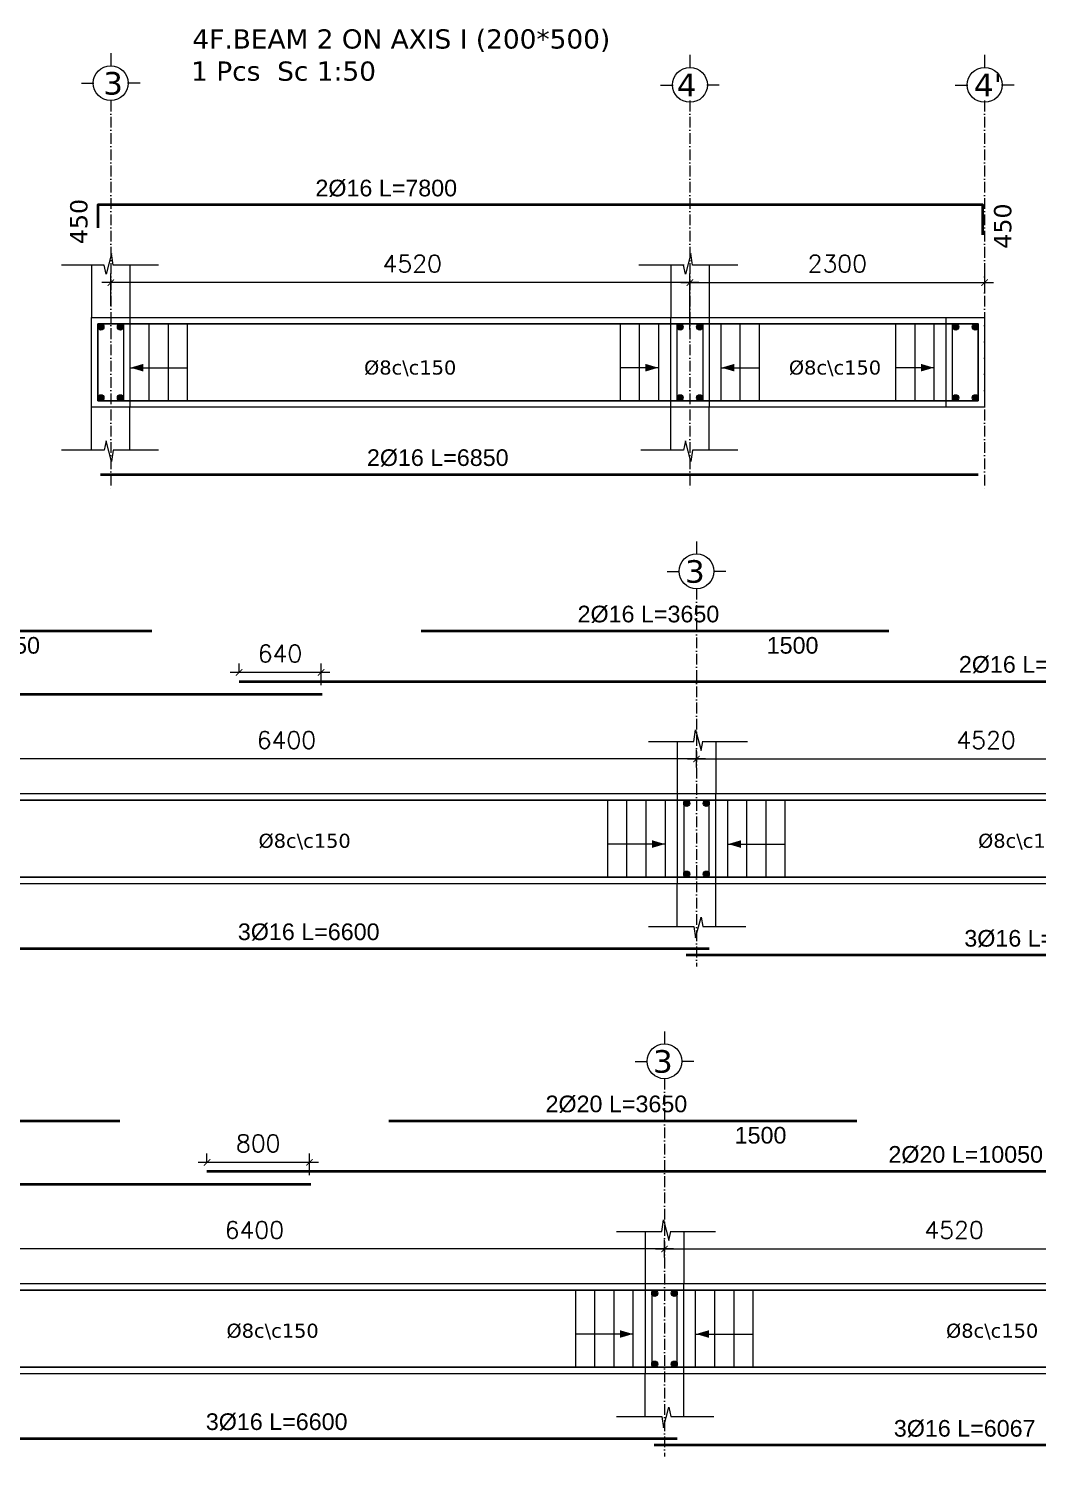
# Model space of a CAD drawing. Header units: inches. Extents: x -17020 to 43805, y -10194 to 123061.
# Drawn here: x 35399 to 36186, y 113878 to 114993 of the extents above; entities that cross this region are included whole.
import ezdxf

# ---------------------------------------------------------------- set-up
doc = ezdxf.new("R2010")
doc.units = ezdxf.units.IN
doc.header["$LTSCALE"] = 0.7
doc.header["$MEASUREMENT"] = 0
doc.linetypes.add('ACAD_ISO10W100', pattern=[18, 12, -3, 0, -3])
doc.layers.get('0').update_dxf_attribs({"lineweight": 13})
doc.layers.get('Defpoints').update_dxf_attribs({"lineweight": 5})
for name, color, linetype, lineweight in [('axis', 254, 'ACAD_ISO10W100', 9), ('BEAM FRAME', 5, 'Continuous', 18), ('COLUMN', 4, 'Continuous', 20), ('elevline', 30, 'Continuous', 20), ('FRAME 070', 5, 'Continuous', 60), ('hatch', 9, 'Continuous', 9), ('renforcment', 141, 'Continuous', 40), ('tex', 3, 'Continuous', 25), ('TEXT', 3, 'Continuous', 25), ('top rein. extension', 50, 'Continuous', 20), ('top renforcment', 7, 'Continuous', 40)]:
    doc.layers.add(name, color=color, linetype=linetype, lineweight=lineweight)
doc.styles.add('100', font='romans.shx', dxfattribs={"height": 13.5})
doc.styles.add('romanc', font='verdana.ttf', dxfattribs={"height": 250})
doc.styles.get("Standard").update_dxf_attribs({"font": 'arial.ttf', "height": 13})
doc.dimstyles.new('100', dxfattribs={"dimtxt": 13.5, "dimasz": 5, "dimexe": 7, "dimexo": 7, "dimgap": 8, "dimtad": 1, "dimdec": 0, "dimlfac": 10, "dimzin": 4, "dimdsep": 46, "dimtxsty": '100', "dimblk": 'ARCHTICK', "dimcen": 0.09, "dimdle": 7, "dimclrd": 1, "dimclre": 8, "dimclrt": 2, "dimadec": 0, "dimazin": 1, "dimtfac": 1, "dimtdec": 0, "dimtix": 1, "dimtofl": 0, "dimtmove": 0, "dimatfit": 3, "dimldrblk": 'ARCHTICK', "dimfxl": 0.18, "dimtolj": 1, "dimtzin": 0, "dimlwd": -1, "dimlwe": -1, "dimarcsym": 0})
doc.dimstyles.get("Standard").update_dxf_attribs({"dimtxt": 13, "dimasz": 5, "dimexe": 0.18, "dimexo": 0.0625, "dimgap": 6, "dimtad": 1, "dimdec": 0, "dimlfac": 10, "dimzin": 0, "dimdsep": 46, "dimtxsty": 'Standard', "dimblk": 'ARCHTICK', "dimcen": 0.09, "dimse1": 1, "dimse2": 1, "dimclrd": 1, "dimclre": 7, "dimclrt": 3, "dimadec": 0, "dimazin": 0, "dimtfac": 1, "dimtdec": 0, "dimtix": 1, "dimtofl": 0, "dimtmove": 0, "dimatfit": 3, "dimldrblk": 'ARCHTICK', "dimfxl": 1, "dimtolj": 1, "dimtzin": 0, "dimarcsym": 0})

# ---------------------------------------------------------------- blocks, each defined once
blk = doc.blocks.new('_ArchTick')
at = {"color": 0, "linetype": 'ByBlock', "lineweight": 0, "const_width": 0.15}
blk.add_lwpolyline([(-0.5, -0.5), (0.5, 0.5)], dxfattribs=at)
blk = doc.blocks.new('*D53')
at = {"color": 8, "transparency": 16777216}
for p, q in [((35462.9, 114776.5), (35462.9, 114801.7)), ((35914.9, 114758.2), (35914.9, 114801.7))]:
    blk.add_line(p, q, dxfattribs=at)
at = {"color": 1, "transparency": 16777216}
blk.add_line((35921.9, 114794.7), (35455.9, 114794.7), dxfattribs=at)
at = {"layer": 'Defpoints', "color": 0, "transparency": 16777216}
for p in [(35462.9, 114794.7), (35462.9, 114769.5), (35914.9, 114751.2)]:
    blk.add_point(p, dxfattribs=at)
at = {"color": 1, "transparency": 16777216, "xscale": 5, "yscale": 5, "zscale": 5, "rotation": 180}
blk.add_blockref('_ArchTick', (35462.9, 114794.7), dxfattribs=at)
at = {"color": 1, "transparency": 16777216, "xscale": 5, "yscale": 5, "zscale": 5}
blk.add_blockref('_ArchTick', (35914.9, 114794.7), dxfattribs=at)
at = {"color": 2, "transparency": 16777216, "insert": (35698.2, 114809.5), "char_height": 13.5, "attachment_point": 5, "style": '100'}
blk.add_mtext('\\A1;4520', dxfattribs=at)
blk = doc.blocks.new('*D54')
at = {"layer": 'Defpoints', "color": 0, "transparency": 16777216}
for p in [(35454.9, 114644.8, -37318.8), (35454.9, 114644.8), (36139.9, 114644.8, -13652.7)]:
    blk.add_point(p, dxfattribs=at)
at = {"layer": 'TEXT', "color": 3, "transparency": 16777216, "insert": (35718.1, 114657.8), "char_height": 13, "attachment_point": 5}
blk.add_mtext('\\A1;2%%C16 L=6850', dxfattribs=at)
blk = doc.blocks.new('*D55')
at = {"layer": 'Defpoints', "color": 0, "transparency": 16777216}
for p in [(35409.5, 114855.3, -440.4), (36189.5, 114855.3, 264.3), (36189.5, 114855.3)]:
    blk.add_point(p, dxfattribs=at)
at = {"layer": 'TEXT', "color": 3, "transparency": 16777216, "insert": (35677.9, 114868.3), "char_height": 13, "attachment_point": 5}
blk.add_mtext('\\A1;2%%C16 L=7800', dxfattribs=at)
blk = doc.blocks.new('*D56')
at = {"color": 8, "transparency": 16777216}
for p, q in [((35914.9, 114758.2), (35914.9, 114801.7)), ((36144.9, 114787), (36144.9, 114801.7))]:
    blk.add_line(p, q, dxfattribs=at)
at = {"color": 1, "transparency": 16777216}
blk.add_line((35907.9, 114794.7), (36151.9, 114794.7), dxfattribs=at)
at = {"layer": 'Defpoints', "color": 0, "transparency": 16777216}
for p in [(36144.9, 114794.7), (36144.9, 114780), (35914.9, 114751.2)]:
    blk.add_point(p, dxfattribs=at)
at = {"color": 1, "transparency": 16777216, "xscale": 5, "yscale": 5, "zscale": 5, "rotation": 180}
blk.add_blockref('_ArchTick', (35914.9, 114794.7), dxfattribs=at)
at = {"color": 1, "transparency": 16777216, "xscale": 5, "yscale": 5, "zscale": 5}
blk.add_blockref('_ArchTick', (36144.9, 114794.7), dxfattribs=at)
at = {"color": 2, "transparency": 16777216, "insert": (36029.9, 114809.5), "char_height": 13.5, "attachment_point": 5, "style": '100'}
blk.add_mtext('\\A1;2300', dxfattribs=at)
blk = doc.blocks.new('*D91')
at = {"layer": 'Defpoints', "color": 0, "transparency": 16777216}
for p in [(34608, 114473.4, -218.4), (34608, 114473.4), (35628, 114473.4, -167.8)]:
    blk.add_point(p, dxfattribs=at)
at = {"layer": 'TEXT', "color": 3, "transparency": 16777216, "insert": (35076.3, 114486.4), "char_height": 13, "attachment_point": 5}
blk.add_mtext('\\A1;2%%C16 L=10200', dxfattribs=at)
blk = doc.blocks.new('*D92')
at = {"color": 8, "transparency": 16777216}
for p, q in [((35920, 114416.2), (35920, 114429.8)), ((36372, 114416.8), (36372, 114429.8))]:
    blk.add_line(p, q, dxfattribs=at)
at = {"color": 1, "transparency": 16777216}
blk.add_line((35913, 114422.8), (36379, 114422.8), dxfattribs=at)
at = {"layer": 'Defpoints', "color": 0, "transparency": 16777216}
for p in [(36372, 114422.8), (35920, 114409.2), (36372, 114409.8)]:
    blk.add_point(p, dxfattribs=at)
at = {"color": 1, "transparency": 16777216, "xscale": 5, "yscale": 5, "zscale": 5, "rotation": 180}
blk.add_blockref('_ArchTick', (35920, 114422.8), dxfattribs=at)
at = {"color": 1, "transparency": 16777216, "xscale": 5, "yscale": 5, "zscale": 5}
blk.add_blockref('_ArchTick', (36372, 114422.8), dxfattribs=at)
at = {"color": 2, "transparency": 16777216, "insert": (36146, 114437.5), "char_height": 13.5, "attachment_point": 5, "style": '100'}
blk.add_mtext('\\A1;4520', dxfattribs=at)
blk = doc.blocks.new('*D93')
at = {"layer": 'Defpoints', "color": 0, "transparency": 16777216}
for p in [(35563, 114483.4, -157.8), (35563, 114483.4), (36598, 114483.4, -218.5)]:
    blk.add_point(p, dxfattribs=at)
at = {"layer": 'TEXT', "color": 3, "transparency": 16777216, "insert": (36185.1, 114496.4), "char_height": 13, "attachment_point": 5}
blk.add_mtext('\\A1;2%%C16 L=10350', dxfattribs=at)
blk = doc.blocks.new('*D102')
at = {"color": 8, "transparency": 16777216}
for p, q in [((35563, 114490.4), (35563, 114497.4)), ((35627, 114480.4), (35627, 114497.4))]:
    blk.add_line(p, q, dxfattribs=at)
at = {"color": 1, "transparency": 16777216}
blk.add_line((35634, 114490.4), (35556, 114490.4), dxfattribs=at)
at = {"layer": 'Defpoints', "color": 0, "transparency": 16777216}
for p in [(35563, 114490.4), (35563, 114483.4), (35627, 114473.4)]:
    blk.add_point(p, dxfattribs=at)
at = {"color": 1, "transparency": 16777216, "xscale": 5, "yscale": 5, "zscale": 5, "rotation": 180}
blk.add_blockref('_ArchTick', (35563, 114490.4), dxfattribs=at)
at = {"color": 1, "transparency": 16777216, "xscale": 5, "yscale": 5, "zscale": 5}
blk.add_blockref('_ArchTick', (35627, 114490.4), dxfattribs=at)
at = {"color": 2, "transparency": 16777216, "insert": (35595, 114505.1), "char_height": 13.5, "attachment_point": 5, "style": '100'}
blk.add_mtext('\\A1;640', dxfattribs=at)
blk = doc.blocks.new('*D94')
at = {"color": 8, "transparency": 16777216}
for p, q in [((35280, 114413.9), (35280, 114429.8)), ((35920, 114416.2), (35920, 114429.8))]:
    blk.add_line(p, q, dxfattribs=at)
at = {"color": 1, "transparency": 16777216}
blk.add_line((35927, 114422.8), (35273, 114422.8), dxfattribs=at)
at = {"layer": 'Defpoints', "color": 0, "transparency": 16777216}
for p in [(35280, 114422.8), (35920, 114409.2), (35280, 114406.9)]:
    blk.add_point(p, dxfattribs=at)
at = {"color": 1, "transparency": 16777216, "xscale": 5, "yscale": 5, "zscale": 5, "rotation": 180}
blk.add_blockref('_ArchTick', (35280, 114422.8), dxfattribs=at)
at = {"color": 1, "transparency": 16777216, "xscale": 5, "yscale": 5, "zscale": 5}
blk.add_blockref('_ArchTick', (35920, 114422.8), dxfattribs=at)
at = {"color": 2, "transparency": 16777216, "insert": (35600, 114437.5), "char_height": 13.5, "attachment_point": 5, "style": '100'}
blk.add_mtext('\\A1;6400', dxfattribs=at)
blk = doc.blocks.new('*D97')
at = {"layer": 'Defpoints', "color": 0, "transparency": 16777216}
for p in [(35705, 114522.7, -203.1), (35705, 114522.7), (36070, 114522.7, -189.9)]:
    blk.add_point(p, dxfattribs=at)
at = {"layer": 'TEXT', "color": 3, "transparency": 16777216, "insert": (35882.5, 114535.7), "char_height": 13, "attachment_point": 5}
blk.add_mtext('\\A1;2%%C16 L=3650', dxfattribs=at)
blk = doc.blocks.new('*D98')
at = {"layer": 'Defpoints', "color": 0, "transparency": 16777216}
for p in [(35920, 114521.2), (36070, 114521.2), (36070, 114498.8)]:
    blk.add_point(p, dxfattribs=at)
at = {"layer": 'TEXT', "color": 3, "transparency": 16777216, "insert": (35995, 114511.4), "char_height": 13, "attachment_point": 5}
blk.add_mtext('\\A1;1500', dxfattribs=at)
blk = doc.blocks.new('*D101')
at = {"layer": 'Defpoints', "color": 0, "transparency": 16777216}
for p in [(35270, 114274.6, -13652.7), (35930, 114274.6, -37100.9), (35930, 114274.6)]:
    blk.add_point(p, dxfattribs=at)
at = {"layer": 'TEXT', "color": 3, "transparency": 16777216, "insert": (35617.4, 114287.6), "char_height": 13, "attachment_point": 5}
blk.add_mtext('\\A1;3%%C16 L=6600', dxfattribs=at)
blk = doc.blocks.new('*D88')
at = {"layer": 'Defpoints', "color": 0, "transparency": 16777216}
for p in [(35912, 114269.5, -13652.7), (36548.7, 114269.5, -37100.9), (36548.7, 114269.5)]:
    blk.add_point(p, dxfattribs=at)
at = {"layer": 'TEXT', "color": 3, "transparency": 16777216, "insert": (36184.3, 114282.5), "char_height": 13, "attachment_point": 5}
blk.add_mtext('\\A1;3%%C16 L=6367', dxfattribs=at)
blk = doc.blocks.new('*D89')
at = {"layer": 'Defpoints', "color": 0, "transparency": 16777216}
for p in [(35130, 114522.7, -203.1), (35130, 114522.7), (35495, 114522.7, -189.9)]:
    blk.add_point(p, dxfattribs=at)
at = {"layer": 'TEXT', "color": 3, "transparency": 16777216, "insert": (35287.8, 114535.7), "char_height": 13, "attachment_point": 5}
blk.add_mtext('\\A1;2%%C16 L=3650', dxfattribs=at)
blk = doc.blocks.new('*D90')
at = {"layer": 'Defpoints', "color": 0, "transparency": 16777216}
for p in [(35280, 114521.2), (35495, 114521.2), (35495, 114498.8)]:
    blk.add_point(p, dxfattribs=at)
at = {"layer": 'TEXT', "color": 3, "transparency": 16777216, "insert": (35387.5, 114511.4), "char_height": 13, "attachment_point": 5}
blk.add_mtext('\\A1;2150', dxfattribs=at)
blk = doc.blocks.new('*D118')
at = {"layer": 'Defpoints', "color": 0, "transparency": 16777216}
for p in [(34608, 114090.8, -218.4), (34608, 114090.8), (35619, 114090.8, -167.8)]:
    blk.add_point(p, dxfattribs=at)
at = {"layer": 'TEXT', "color": 3, "transparency": 16777216, "insert": (35092.3, 114103.8), "char_height": 13, "attachment_point": 5}
blk.add_mtext('\\A1;2%%C20 L=10110', dxfattribs=at)
blk = doc.blocks.new('*D119')
at = {"color": 1, "transparency": 16777216}
blk.add_line((35888, 114040.2), (36354, 114040.2), dxfattribs=at)
at = {"color": 8, "transparency": 16777216}
for p, q in [((35895, 114033.6), (35895, 114047.2)), ((36347, 114034.2), (36347, 114047.2))]:
    blk.add_line(p, q, dxfattribs=at)
at = {"layer": 'Defpoints', "color": 0, "transparency": 16777216}
for p in [(36347, 114040.2), (35895, 114026.6), (36347, 114027.2)]:
    blk.add_point(p, dxfattribs=at)
at = {"color": 1, "transparency": 16777216, "xscale": 5, "yscale": 5, "zscale": 5, "rotation": 180}
blk.add_blockref('_ArchTick', (35895, 114040.2), dxfattribs=at)
at = {"color": 1, "transparency": 16777216, "xscale": 5, "yscale": 5, "zscale": 5}
blk.add_blockref('_ArchTick', (36347, 114040.2), dxfattribs=at)
at = {"color": 2, "transparency": 16777216, "insert": (36121, 114055), "char_height": 13.5, "attachment_point": 5, "style": '100'}
blk.add_mtext('\\A1;4520', dxfattribs=at)
blk = doc.blocks.new('*D120')
at = {"layer": 'Defpoints', "color": 0, "transparency": 16777216}
for p in [(35538, 114100.8, -157.8), (35538, 114100.8), (36543, 114100.8, -218.5)]:
    blk.add_point(p, dxfattribs=at)
at = {"layer": 'TEXT', "color": 3, "transparency": 16777216, "insert": (36130.1, 114113.8), "char_height": 13, "attachment_point": 5}
blk.add_mtext('\\A1;2%%C20 L=10050', dxfattribs=at)
blk = doc.blocks.new('*D134')
at = {"color": 1, "transparency": 16777216}
blk.add_line((35625, 114107.8), (35531, 114107.8), dxfattribs=at)
at = {"color": 8, "transparency": 16777216}
for p, q in [((35538, 114107.8), (35538, 114114.8)), ((35618, 114097.8), (35618, 114114.8))]:
    blk.add_line(p, q, dxfattribs=at)
at = {"layer": 'Defpoints', "color": 0, "transparency": 16777216}
for p in [(35538, 114107.8), (35538, 114100.8), (35618, 114090.8)]:
    blk.add_point(p, dxfattribs=at)
at = {"color": 1, "transparency": 16777216, "xscale": 5, "yscale": 5, "zscale": 5, "rotation": 180}
blk.add_blockref('_ArchTick', (35538, 114107.8), dxfattribs=at)
at = {"color": 1, "transparency": 16777216, "xscale": 5, "yscale": 5, "zscale": 5}
blk.add_blockref('_ArchTick', (35618, 114107.8), dxfattribs=at)
at = {"color": 2, "transparency": 16777216, "insert": (35578, 114122.6), "char_height": 13.5, "attachment_point": 5, "style": '100'}
blk.add_mtext('\\A1;800', dxfattribs=at)
blk = doc.blocks.new('*D121')
at = {"color": 1, "transparency": 16777216}
blk.add_line((35902, 114040.2), (35248, 114040.2), dxfattribs=at)
at = {"color": 8, "transparency": 16777216}
for p, q in [((35255, 114031.3), (35255, 114047.2)), ((35895, 114033.6), (35895, 114047.2))]:
    blk.add_line(p, q, dxfattribs=at)
at = {"layer": 'Defpoints', "color": 0, "transparency": 16777216}
for p in [(35255, 114040.2), (35255, 114024.3), (35895, 114026.6)]:
    blk.add_point(p, dxfattribs=at)
at = {"color": 1, "transparency": 16777216, "xscale": 5, "yscale": 5, "zscale": 5, "rotation": 180}
blk.add_blockref('_ArchTick', (35255, 114040.2), dxfattribs=at)
at = {"color": 1, "transparency": 16777216, "xscale": 5, "yscale": 5, "zscale": 5}
blk.add_blockref('_ArchTick', (35895, 114040.2), dxfattribs=at)
at = {"color": 2, "transparency": 16777216, "insert": (35575, 114055), "char_height": 13.5, "attachment_point": 5, "style": '100'}
blk.add_mtext('\\A1;6400', dxfattribs=at)
blk = doc.blocks.new('*D124')
at = {"layer": 'Defpoints', "color": 0, "transparency": 16777216}
for p in [(35680, 114140.2, -203.1), (35680, 114140.2), (36045, 114140.2, -189.9)]:
    blk.add_point(p, dxfattribs=at)
at = {"layer": 'TEXT', "color": 3, "transparency": 16777216, "insert": (35857.5, 114153.2), "char_height": 13, "attachment_point": 5}
blk.add_mtext('\\A1;2%%C20 L=3650', dxfattribs=at)
blk = doc.blocks.new('*D125')
at = {"layer": 'Defpoints', "color": 0, "transparency": 16777216}
for p in [(35895, 114138.6), (36045, 114138.6), (36045, 114116.2)]:
    blk.add_point(p, dxfattribs=at)
at = {"layer": 'TEXT', "color": 3, "transparency": 16777216, "insert": (35970, 114128.9), "char_height": 13, "attachment_point": 5}
blk.add_mtext('\\A1;1500', dxfattribs=at)
blk = doc.blocks.new('*D128')
at = {"layer": 'Defpoints', "color": 0, "transparency": 16777216}
for p in [(35245, 113892.1, -13652.7), (35905, 113892.1, -37100.9), (35905, 113892.1)]:
    blk.add_point(p, dxfattribs=at)
at = {"layer": 'TEXT', "color": 3, "transparency": 16777216, "insert": (35592.4, 113905.1), "char_height": 13, "attachment_point": 5}
blk.add_mtext('\\A1;3%%C16 L=6600', dxfattribs=at)
blk = doc.blocks.new('*D131')
at = {"layer": 'Defpoints', "color": 0, "transparency": 16777216}
for p in [(35887, 113886.9, -13652.7), (36493.7, 113886.9, -37100.9), (36493.7, 113886.9)]:
    blk.add_point(p, dxfattribs=at)
at = {"layer": 'TEXT', "color": 3, "transparency": 16777216, "insert": (36129.3, 113899.9), "char_height": 13, "attachment_point": 5}
blk.add_mtext('\\A1;3%%C16 L=6067', dxfattribs=at)
blk = doc.blocks.new('*D132')
at = {"layer": 'Defpoints', "color": 0, "transparency": 16777216}
for p in [(35105, 114140.2, -203.1), (35105, 114140.2), (35470, 114140.2, -189.9)]:
    blk.add_point(p, dxfattribs=at)
at = {"layer": 'TEXT', "color": 3, "transparency": 16777216, "insert": (35262.8, 114153.2), "char_height": 13, "attachment_point": 5}
blk.add_mtext('\\A1;2%%C20 L=3650', dxfattribs=at)
blk = doc.blocks.new('*D133')
at = {"layer": 'Defpoints', "color": 0, "transparency": 16777216}
for p in [(35255, 114138.6), (35470, 114138.6), (35470, 114116.2)]:
    blk.add_point(p, dxfattribs=at)
at = {"layer": 'TEXT', "color": 3, "transparency": 16777216, "insert": (35362.5, 114128.9), "char_height": 13, "attachment_point": 5}
blk.add_mtext('\\A1;2150', dxfattribs=at)

msp = doc.modelspace()

# ---------------------------------------------------------------- hatches: boundary and pattern name
at = {"layer": 'elevline'}
for points in [[(35457.64, 114760.05, 1), (35452.88, 114760.05, 1)], [(35468.12, 114760.05, -1), (35472.88, 114760.05, -1)], [(35909.64, 114760.05, 1), (35904.88, 114760.05, 1)], [(35920.12, 114760.05, -1), (35924.88, 114760.05, -1)], [(36124.65, 114760.05, 1), (36119.89, 114760.05, 1)], [(36135.14, 114760.05, -1), (36139.89, 114760.05, -1)], [(35457.64, 114704.81, -1), (35452.88, 114704.81, -1)], [(35468.12, 114704.81, 1), (35472.88, 114704.81, 1)], [(35909.64, 114704.81, -1), (35904.88, 114704.81, -1)], [(35920.12, 114704.81, 1), (35924.88, 114704.81, 1)], [(36124.65, 114704.81, -1), (36119.89, 114704.81, -1)], [(36135.14, 114704.81, 1), (36139.89, 114704.81, 1)], [(35914.79, 114388.1, 1), (35910.03, 114388.1, 1)], [(35925.27, 114388.1, -1), (35930.03, 114388.1, -1)], [(35914.79, 114332.86, -1), (35910.03, 114332.86, -1)], [(35925.27, 114332.86, 1), (35930.03, 114332.86, 1)], [(35889.79, 114005.56, 1), (35885.03, 114005.56, 1)], [(35900.27, 114005.56, -1), (35905.03, 114005.56, -1)], [(35889.79, 113950.32, -1), (35885.03, 113950.32, -1)], [(35900.27, 113950.32, 1), (35905.03, 113950.32, 1)]]:
    msp.add_hatch(color=256, dxfattribs=at).paths.add_polyline_path(points)

# ---------------------------------------------------------------- linework, layer by layer
at = {"layer": 'axis'}
for p, q in [((35462.88, 114936.83), (35462.88, 114632.69)), ((35914.88, 114936.83), (35914.88, 114632.69)), ((36144.89, 114936.83), (36144.89, 114632.69)), ((36144.89, 114936.83), (36144.89, 114632.69)), ((35920.03, 114555.67), (35920.03, 114260.74)), ((35895.03, 114173.13), (35895.03, 113878.2))]:
    msp.add_line(p, q, dxfattribs=at)
at = {"layer": 'BEAM FRAME', "elevation": 217.91}
for points in [[(36144.89, 114697.43), (35447.88, 114697.43), (35447.88, 114767.43), (36144.89, 114767.43)], [(34653.03, 114325.48), (36552.03, 114325.48), (36552.03, 114395.48), (34653.03, 114395.48)], [(34653.03, 113942.94), (36497.03, 113942.94), (36497.03, 114012.94), (34653.03, 114012.94)]]:
    msp.add_lwpolyline(points, close=True, dxfattribs=at)
at = {"layer": 'COLUMN', "lineweight": 20}
for p, q in [((35447.88, 114808.36, 217.91), (35447.88, 114767.43, 217.91)), ((35477.88, 114808.36, 217.91), (35477.88, 114767.43, 217.91)), ((35899.88, 114808.36, 217.91), (35899.88, 114767.43, 217.91)), ((35929.88, 114808.36, 217.91), (35929.88, 114767.43, 217.91)), ((35447.88, 114664, 217.91), (35447.88, 114697.43, 217.91)), ((35477.88, 114664, 217.91), (35477.88, 114697.43, 217.91)), ((35899.88, 114664, 217.91), (35899.88, 114697.43, 217.91)), ((35929.88, 114664, 217.91), (35929.88, 114697.43, 217.91)), ((35905.03, 114436.41, 217.91), (35905.03, 114395.48, 217.91)), ((35935.03, 114436.41, 217.91), (35935.03, 114395.48, 217.91)), ((35905.03, 114292.05, 217.91), (35905.03, 114325.48, 217.91)), ((35935.03, 114292.05, 217.91), (35935.03, 114325.48, 217.91)), ((35880.03, 114053.87, 217.91), (35880.03, 114012.94, 217.91)), ((35910.03, 114053.87, 217.91), (35910.03, 114012.94, 217.91)), ((35880.03, 113909.51, 217.91), (35880.03, 113942.94, 217.91)), ((35910.03, 113909.51, 217.91), (35910.03, 113942.94, 217.91))]:
    msp.add_line(p, q, dxfattribs=at)
at = {"layer": 'elevline'}
for p, q in [((35492.88, 114702.43), (35492.88, 114762.43)), ((35507.88, 114702.43), (35507.88, 114762.43)), ((35522.88, 114702.43), (35522.88, 114762.43)), ((35860.61, 114702.43), (35860.61, 114762.43)), ((35875.61, 114702.43), (35875.61, 114762.43)), ((35890.57, 114702.43), (35890.57, 114762.43)), ((35939.19, 114702.43), (35939.19, 114762.43)), ((35954.15, 114702.43), (35954.15, 114762.43)), ((35969.15, 114702.43), (35969.15, 114762.43)), ((36075.62, 114702.43), (36075.62, 114762.43)), ((36090.62, 114702.43), (36090.62, 114762.43)), ((36105.58, 114702.43), (36105.58, 114762.43)), ((35850.76, 114330.48), (35850.76, 114390.48)), ((35865.76, 114330.48), (35865.76, 114390.48)), ((35880.76, 114330.48), (35880.76, 114390.48)), ((35895.72, 114330.48), (35895.72, 114390.48)), ((35944.34, 114330.48), (35944.34, 114390.48)), ((35959.3, 114330.48), (35959.3, 114390.48)), ((35974.3, 114330.48), (35974.3, 114390.48)), ((35989.3, 114330.48), (35989.3, 114390.48)), ((35825.76, 113947.94), (35825.76, 114007.94)), ((35840.76, 113947.94), (35840.76, 114007.94)), ((35855.76, 113947.94), (35855.76, 114007.94)), ((35870.72, 113947.94), (35870.72, 114007.94)), ((35919.34, 113947.94), (35919.34, 114007.94)), ((35934.3, 113947.94), (35934.3, 114007.94)), ((35949.3, 113947.94), (35949.3, 114007.94)), ((35964.3, 113947.94), (35964.3, 114007.94))]:
    msp.add_line(p, q, dxfattribs=at)
for centre in [(35455.26, 114760.05), (35470.5, 114760.05), (35907.26, 114760.05), (35922.5, 114760.05), (36122.27, 114760.05), (36137.51, 114760.05), (35455.26, 114704.81), (35470.5, 114704.81), (35907.26, 114704.81), (35922.5, 114704.81), (36122.27, 114704.81), (36137.51, 114704.81), (35912.41, 114388.1), (35927.65, 114388.1), (35912.41, 114332.86), (35927.65, 114332.86), (35887.41, 114005.56), (35902.65, 114005.56), (35887.41, 113950.32), (35902.65, 113950.32)]:
    msp.add_circle(centre, 2.38, dxfattribs=at)
at = {"layer": 'FRAME 070', "lineweight": 20}
for p, q in [((35463.56, 114817.36, 217.91), (35459.38, 114801.28, 217.91)), ((35464.91, 114808.36, 217.91), (35463.56, 114817.36, 217.91)), ((35915.56, 114817.36, 217.91), (35911.38, 114801.28, 217.91)), ((35916.91, 114808.36, 217.91), (35915.56, 114817.36, 217.91)), ((35457.87, 114808.36, 217.91), (35424.48, 114808.36, 217.91)), ((35459.38, 114801.28, 217.91), (35457.87, 114808.36, 217.91)), ((35500.27, 114808.36, 217.91), (35464.91, 114808.36, 217.91)), ((35910.35, 114808.36, 217.91), (35875, 114808.36, 217.91)), ((35911.38, 114801.28, 217.91), (35909.87, 114808.36, 217.91)), ((35952.27, 114808.36, 217.91), (35916.91, 114808.36, 217.91)), ((35457.87, 114664, 217.91), (35424.48, 114664, 217.91)), ((35459.38, 114671.08, 217.91), (35457.87, 114664, 217.91)), ((35463.56, 114655, 217.91), (35459.38, 114671.08, 217.91)), ((35464.91, 114664, 217.91), (35463.56, 114655, 217.91)), ((35500.27, 114664, 217.91), (35464.91, 114664, 217.91)), ((35909.87, 114664, 217.91), (35876.48, 114664, 217.91)), ((35911.38, 114671.08, 217.91), (35909.87, 114664, 217.91)), ((35915.56, 114655, 217.91), (35911.38, 114671.08, 217.91)), ((35916.91, 114664, 217.91), (35915.56, 114655, 217.91)), ((35952.27, 114664, 217.91), (35916.91, 114664, 217.91)), ((35918, 114436.41, 217.91), (35919.35, 114445.41, 217.91)), ((35919.35, 114445.41, 217.91), (35923.53, 114429.33, 217.91)), ((35882.64, 114436.41, 217.91), (35918, 114436.41, 217.91)), ((35923.53, 114429.33, 217.91), (35925.04, 114436.41, 217.91)), ((35924.56, 114436.41, 217.91), (35959.92, 114436.41, 217.91)), ((35919.35, 114283.05, 217.91), (35923.53, 114299.13, 217.91)), ((35923.53, 114299.13, 217.91), (35925.04, 114292.05, 217.91)), ((35882.64, 114292.05, 217.91), (35918, 114292.05, 217.91)), ((35918, 114292.05, 217.91), (35919.35, 114283.05, 217.91)), ((35925.04, 114292.05, 217.91), (35958.43, 114292.05, 217.91)), ((35893, 114053.87, 217.91), (35894.35, 114062.87, 217.91)), ((35894.35, 114062.87, 217.91), (35898.53, 114046.79, 217.91)), ((35857.64, 114053.87, 217.91), (35893, 114053.87, 217.91)), ((35898.53, 114046.79, 217.91), (35900.04, 114053.87, 217.91)), ((35899.56, 114053.87, 217.91), (35934.92, 114053.87, 217.91)), ((35894.35, 113900.51, 217.91), (35898.53, 113916.59, 217.91)), ((35898.53, 113916.59, 217.91), (35900.04, 113909.51, 217.91)), ((35857.64, 113909.51, 217.91), (35893, 113909.51, 217.91)), ((35893, 113909.51, 217.91), (35894.35, 113900.51, 217.91)), ((35900.04, 113909.51, 217.91), (35933.43, 113909.51, 217.91))]:
    msp.add_line(p, q, dxfattribs=at)
at = {"layer": 'FRAME 070', "lineweight": 15}
for points in [[(35477.88, 114697.43), (35447.88, 114697.43), (35447.88, 114767.43), (35477.88, 114767.43)], [(35929.88, 114697.43), (35899.88, 114697.43), (35899.88, 114767.43), (35929.88, 114767.43)], [(36144.89, 114697.43), (36114.89, 114697.43), (36114.89, 114767.43), (36144.89, 114767.43)], [(35905.03, 114325.48), (35935.03, 114325.48), (35935.03, 114395.48), (35905.03, 114395.48)], [(35880.03, 113942.94), (35910.03, 113942.94), (35910.03, 114012.94), (35880.03, 114012.94)]]:
    msp.add_lwpolyline(points, close=True, dxfattribs=at)
at = {"layer": 'hatch'}
for p, q in [((35462.88, 114973.8), (35462.88, 114964.07)), ((35914.88, 114972.44), (35914.88, 114962.7)), ((36144.89, 114972.44), (36144.89, 114962.7)), ((35439.96, 114950.32), (35449.69, 114950.32)), ((35485.8, 114950.32), (35476.07, 114950.32)), ((35891.96, 114948.96), (35901.69, 114948.96)), ((35937.8, 114948.96), (35928.07, 114948.96)), ((36121.97, 114948.96), (36131.7, 114948.96)), ((36167.82, 114948.96), (36158.08, 114948.96)), ((35920.03, 114592.64), (35920.03, 114582.91)), ((35897.11, 114569.17), (35906.84, 114569.17)), ((35942.95, 114569.17), (35933.22, 114569.17)), ((35895.03, 114210.1), (35895.03, 114200.37)), ((35872.11, 114186.63), (35881.84, 114186.63)), ((35917.95, 114186.63), (35908.22, 114186.63))]:
    msp.add_line(p, q, dxfattribs=at)
for centre in [(35462.88, 114950.45), (35914.88, 114949.08), (36144.89, 114949.08), (35920.03, 114569.29), (35895.03, 114186.75)]:
    msp.add_circle(centre, 13.62, dxfattribs=at)
at = {"layer": 'renforcment', "lineweight": -2, "elevation": 217.91}
for points in [[(36139.89, 114702.43), (35452.88, 114702.43), (35452.88, 114762.43), (36139.89, 114762.43)], [(34658.03, 114330.48), (36547.03, 114330.48), (36547.03, 114390.48), (34658.03, 114390.48)], [(34658.03, 113947.94), (36492.03, 113947.94), (36492.03, 114007.94), (34658.03, 114007.94)]]:
    msp.add_lwpolyline(points, close=True, dxfattribs=at)
at = {"layer": 'top rein. extension'}
for p, q in [((35477.92, 114728.27), (35522.88, 114728.27)), ((35890.57, 114728.27), (35860.61, 114728.27)), ((35939.19, 114728.27), (35969.15, 114728.27)), ((36105.58, 114728.27), (36075.62, 114728.27)), ((35895.72, 114356.32), (35850.76, 114356.32)), ((35944.34, 114356.32), (35989.3, 114356.32)), ((35870.72, 113973.78), (35825.76, 113973.78)), ((35919.34, 113973.78), (35964.3, 113973.78))]:
    msp.add_line(p, q, dxfattribs=at)
for points in [[(35488.39, 114731.27), (35478.27, 114728.27), (35488.39, 114725.27)], [(35880.09, 114731.27), (35890.22, 114728.27), (35880.09, 114725.27)], [(35949.67, 114731.27), (35939.54, 114728.27), (35949.67, 114725.27)], [(36095.11, 114731.27), (36105.23, 114728.27), (36095.11, 114725.27)], [(35885.25, 114359.32), (35895.37, 114356.32), (35885.25, 114353.32)], [(35954.82, 114359.32), (35944.69, 114356.32), (35954.82, 114353.32)], [(35860.25, 113976.78), (35870.37, 113973.78), (35860.25, 113970.78)], [(35929.82, 113976.78), (35919.69, 113973.78), (35929.82, 113970.78)]]:
    msp.add_solid(points, dxfattribs=at)
at = {"layer": 'top renforcment'}
for p, q in [((35454.88, 114644.77, -217.91), (36139.89, 114644.77)), ((35930.03, 114274.6), (35270.03, 114274.6)), ((36548.73, 114269.49), (35912.03, 114269.49)), ((35905.03, 113892.06), (35245.03, 113892.06)), ((36493.73, 113886.95), (35887.03, 113886.95))]:
    msp.add_line(p, q, dxfattribs=at)
for points in [[(36143.59, 114832.03), (36143.59, 114855.3), (35452.88, 114855.3), (35452.88, 114837.41)], [(35130.03, 114522.74), (35495.03, 114522.74)], [(35705.03, 114522.74), (36070.03, 114522.74)], [(35563, 114483.35), (36547.03, 114483.35), (36547.03, 114465.46)], [(34658.03, 114453.08), (34658.03, 114473.35), (35628, 114473.35)], [(35105.03, 114140.2), (35470.03, 114140.2)], [(35680.03, 114140.2), (36045.03, 114140.2)], [(35538, 114100.81), (36492.03, 114100.81), (36492.03, 114082.92)], [(34658.03, 114070.54), (34658.03, 114090.81), (35619, 114090.81)]]:
    msp.add_lwpolyline(points, dxfattribs=at)
at = {"layer": 'top renforcment', "lineweight": 15}
for points in [[(35472.88, 114702.43), (35452.88, 114702.43), (35452.88, 114762.43), (35472.88, 114762.43)], [(35924.88, 114702.43), (35904.88, 114702.43), (35904.88, 114762.43), (35924.88, 114762.43)], [(36139.89, 114702.43), (36119.89, 114702.43), (36119.89, 114762.43), (36139.89, 114762.43)], [(35910.03, 114330.48), (35930.03, 114330.48), (35930.03, 114390.48), (35910.03, 114390.48)], [(35885.03, 113947.94), (35905.03, 113947.94), (35905.03, 114007.94), (35885.03, 114007.94)]]:
    msp.add_lwpolyline(points, close=True, dxfattribs=at)

# ---------------------------------------------------------------- texts
at = {"layer": 'tex', "style": 'romanc'}
for p in [(35660.59, 114722.9, -33436.19), (35992.12, 114722.9, -33436.19), (35578.22, 114353.41, -33436.19), (36139.75, 114353.41, -33436.19), (35553.22, 113970.87, -33436.19), (36114.75, 113970.87, -33436.19)]:
    msp.add_text('%%C8c\\c150', height=11, dxfattribs=at).set_placement(p)
at = {"layer": 'TEXT', "style": 'romanc'}
for s, height, p in [('4F.BEAM 2 ON AXIS I (200*500)', 15, (35526.65, 114977.45)), ('1 Pcs  Sc 1:50 ', 15, (35525.63, 114952.35)), ('3', 17.6, (35457.04, 114941.52)), ('4', 17.6, (35904.71, 114940.16)), ("4'", 17.6, (36136.5, 114940.16)), ('3', 17.6, (35911.09, 114560.37)), ('3', 17.6, (35886.09, 114177.83))]:
    msp.add_text(s, height=height, dxfattribs=at).set_placement(p)
for p in [(35444.7, 114824.71, -73392.95), (36165.68, 114821.15, -72739.24)]:
    msp.add_text('450', height=13.5, rotation=90, dxfattribs=at).set_placement(p)

# ---------------------------------------------------------------- dimensions: what is measured, and where the dimension line sits
for base, p1, p2, picture, middle in [((35462.88, 114794.73), (35914.88, 114751.17), (35462.88, 114769.52), '*D53', (35698.23, 114794.73)), ((35280.03, 114422.78), (35920.03, 114409.18), (35280.03, 114406.86), '*D94', (35600.03, 114422.78)), ((35255.03, 114040.24), (35895.03, 114026.64), (35255.03, 114024.33), '*D121', (35575.03, 114040.24))]:
    dim = msp.add_linear_dim(base=base, p1=p1, p2=p2, angle=180, dimstyle='100')
    dim.commit()
    dim.dimension.update_dxf_attribs({"geometry": picture, "text_midpoint": middle, "dimtype": 160})
for base, p1, p2, picture, middle in [((36144.89, 114794.73), (35914.88, 114751.17), (36144.89, 114780.02), '*D56', (36029.89, 114794.73)), ((36372.03, 114422.78), (35920.03, 114409.18), (36372.03, 114409.78), '*D92', (36146.03, 114422.78)), ((36347.03, 114040.24), (35895.03, 114026.64), (36347.03, 114027.24), '*D119', (36121.03, 114040.24))]:
    dim = msp.add_linear_dim(base=base, p1=p1, p2=p2, dimstyle='100')
    dim.commit()
    dim.dimension.update_dxf_attribs({"geometry": picture, "text_midpoint": middle, "dimtype": 160})
for base, p1, p2, picture, middle in [((35563, 114490.35), (35627, 114473.35), (35563, 114483.35), '*D102', (35595, 114505.1)), ((35538, 114107.81), (35618, 114090.81), (35538, 114100.81), '*D134', (35578, 114122.56))]:
    dim = msp.add_linear_dim(base=base, p1=p1, p2=p2, dimstyle='100')
    dim.commit()
    dim.dimension.update_dxf_attribs({"geometry": picture, "text_midpoint": middle})
at = {"layer": 'TEXT'}
for base, p1, p2, angle, text, picture, middle in [((36189.49, 114855.3), (35409.48, 114855.3, -440.37), (36189.49, 114855.3, 264.29), 0, '2%%C16 L=<>', '*D55', (35677.9, 114855.3)), ((35454.88, 114644.77, 12366.96), (36139.89, 114644.77, -1285.72), (35454.88, 114644.77, -24951.83), 180, '2%%C16 L=<>', '*D54', (35718.07, 114644.77, 12366.96)), ((35130.03, 114522.74), (35495.03, 114522.74, -189.88), (35130.03, 114522.74, -203.15), 180, '2%%C16 L=<>', '*D89', (35287.81, 114522.74)), ((35705.03, 114522.74), (36070.03, 114522.74, -189.88), (35705.03, 114522.74, -203.15), 180, '2%%C16 L=<>', '*D97', (35882.51, 114522.74)), ((35563, 114483.35), (36598.03, 114483.35, -218.54), (35563, 114483.35, -157.78), 180, '2%%C16 L=<>', '*D93', (36185.15, 114483.35)), ((34608.03, 114473.35), (35628, 114473.35, -167.76), (34608.03, 114473.35, -218.39), 180, '2%%C16 L=<>', '*D91', (35076.29, 114473.35)), ((35930.03, 114274.6, 12366.96), (35270.03, 114274.6, -1285.72), (35930.03, 114274.6, -24733.92), 0, '3%%C16 L=<>', '*D101', (35617.42, 114274.6, 12366.96)), ((36548.73, 114269.49, 12366.96), (35912.03, 114269.49, -1285.72), (36548.73, 114269.49, -24733.92), 0, '3%%C16 L=<>', '*D88', (36184.33, 114269.49, 12366.96)), ((35105.03, 114140.2), (35470.03, 114140.2, -189.88), (35105.03, 114140.2, -203.15), 180, '2%%C20 L=<>', '*D132', (35262.81, 114140.2)), ((35680.03, 114140.2), (36045.03, 114140.2, -189.88), (35680.03, 114140.2, -203.15), 180, '2%%C20 L=<>', '*D124', (35857.51, 114140.2)), ((35538, 114100.81), (36543.03, 114100.81, -218.54), (35538, 114100.81, -157.78), 180, '2%%C20 L=<>', '*D120', (36130.15, 114100.81)), ((34608.03, 114090.81), (35619, 114090.81, -167.76), (34608.03, 114090.81, -218.39), 180, '2%%C20 L=<>', '*D118', (35092.29, 114090.81)), ((35905.03, 113892.06, 12366.96), (35245.03, 113892.06, -1285.72), (35905.03, 113892.06, -24733.92), 0, '3%%C16 L=<>', '*D128', (35592.42, 113892.06, 12366.96)), ((36493.73, 113886.95, 12366.96), (35887.03, 113886.95, -1285.72), (36493.73, 113886.95, -24733.92), 0, '3%%C16 L=<>', '*D131', (36129.33, 113886.95, 12366.96))]:
    dim = msp.add_linear_dim(base=base, p1=p1, p2=p2, angle=angle, text=text, dimstyle='Standard', override={"dimsd1": 1, "dimsd2": 1, "dimfxl": 0.1, "dimfxlon": 1}, dxfattribs=at)
    dim.commit()
    dim.dimension.update_dxf_attribs({"geometry": picture, "text_midpoint": middle, "dimtype": 161})
for base, p1, p2, picture, middle in [((35495.03, 114498.78), (35280.03, 114521.17), (35495.03, 114521.17), '*D90', (35387.53, 114511.41)), ((36070.03, 114498.78), (35920.03, 114521.17), (36070.03, 114521.17), '*D98', (35995.03, 114511.41)), ((35470.03, 114116.24), (35255.03, 114138.63), (35470.03, 114138.63), '*D133', (35362.53, 114128.88)), ((36045.03, 114116.24), (35895.03, 114138.63), (36045.03, 114138.63), '*D125', (35970.03, 114128.88))]:
    dim = msp.add_linear_dim(base=base, p1=p1, p2=p2, dimstyle='Standard', override={"dimsd1": 1, "dimsd2": 1, "dimfxl": 0.1, "dimfxlon": 1}, dxfattribs=at)
    dim.commit()
    dim.dimension.update_dxf_attribs({"geometry": picture, "text_midpoint": middle})

doc.saveas('drawing.dxf')
